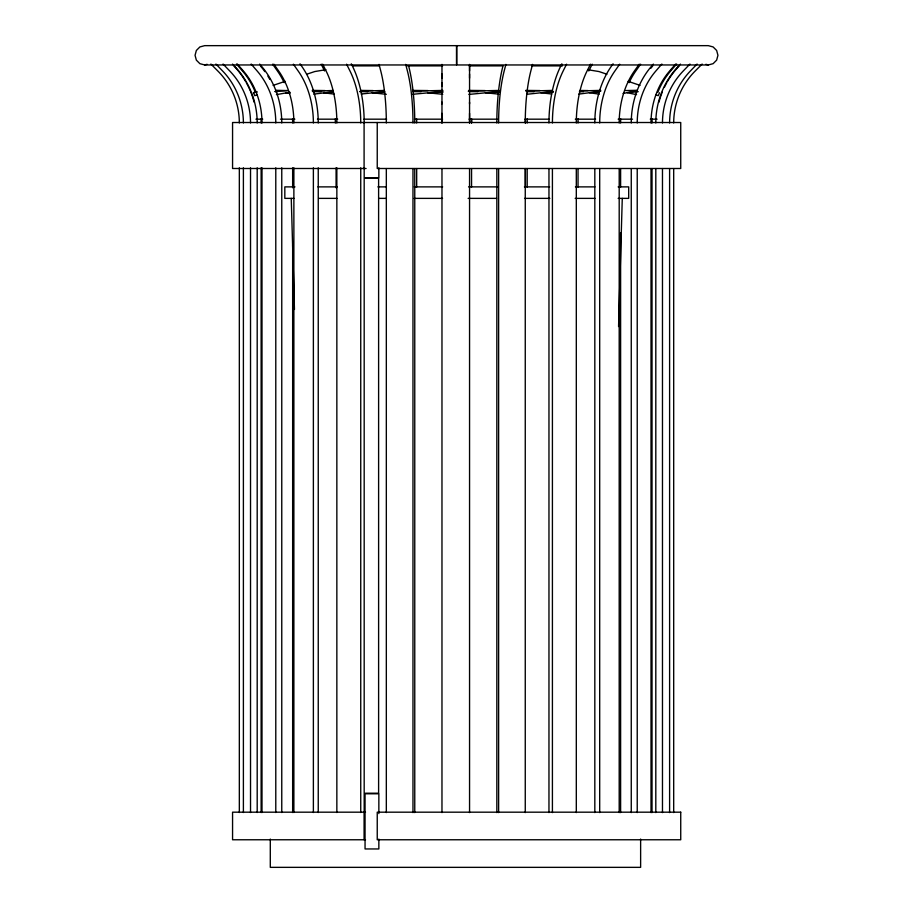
<?xml version="1.0" encoding="UTF-8"?>
<svg xmlns="http://www.w3.org/2000/svg" width="913" height="913" viewBox="0 0 913 913"><rect width="100%" height="100%" fill="white"/><g stroke="black" fill="none" stroke-linecap="round" stroke-linejoin="round"><path stroke-width="1.37" d="M441.972 113.36L441.972 122.97L441.972 102.142M441.972 103.922L441.972 82.729M441.972 78.187L441.972 64.389M469.556 113.36L469.556 122.97L469.556 102.142M469.556 103.922L469.556 73.987M469.556 70.952L469.556 64.389M471.553 119.021L471.553 122.97L471.553 118.85M618.569 326.546L622.278 198.372M505.893 64.389L504.193 70.952A73.565 19.036 -90 0 0 498.624 122.97M532.541 64.389L530.841 70.952A73.565 19.036 -90 0 0 525.26 122.97M659.506 92.761L658.227 95.682L655.911 94.712M561.872 63.819L560.753 66.067A80.458 40.229 90 0 0 548.964 122.97M566.562 64.195L563.184 70.952A73.565 36.782 -90 0 0 552.422 122.97M590.46 64.195L587.082 70.952A73.565 36.782 -90 0 0 576.308 122.97M588.805 70.952L592.183 64.195M613.068 63.819L611.482 66.067A80.458 56.891 90 0 0 594.82 122.97M619.699 64.195L614.928 70.952A73.565 52.018 -90 0 0 599.693 122.97M639.214 64.195L634.432 70.952A73.565 52.018 -90 0 0 619.197 122.97M640.618 64.195L635.847 70.952A73.565 52.018 90 0 0 629.114 82.672M653.377 64.104L651.665 66.067A80.458 69.685 90 0 0 631.26 122.97M661.857 64.058L655.888 70.952A73.565 63.705 -90 0 0 637.228 122.97M675.654 64.058L669.686 70.952A73.565 63.705 -90 0 0 651.026 122.97M676.647 64.058L670.678 70.952A73.565 63.705 90 0 0 657.828 92.293M680.47 64.104L678.576 66.067A80.458 77.719 90 0 0 655.808 122.97M689.943 64.058L683.278 70.952A73.565 71.054 -90 0 0 662.473 122.97M697.076 64.058L690.422 70.952A73.565 71.054 -90 0 0 669.606 122.97M702.131 64.058L695.238 70.952A73.565 73.565 0 0 0 673.691 122.97M257.089 94.712L254.773 95.682L253.494 92.761L255.914 91.505M273.113 85.365L285.21 81.348M306.711 74.227L314.78 71.545L325.907 69.685M456.785 45.65L456.785 64.96L708.305 64.96L713.121 63.67L716.648 60.132L717.938 55.305L716.648 50.477L713.121 46.94L708.305 45.65L204.695 45.65L199.879 46.94L196.352 50.477L195.062 55.305L196.352 60.132L199.879 63.67L204.695 64.96L207.103 64.309M637.354 90.535L623.088 93.491M253.494 92.761L257.375 91.939M276.434 94.621L289.9 92.224M313.718 94.119L333.165 91.791M600.743 91.22L578.728 94.13M361.286 93.993L384.738 91.631M526.664 94.301L553.483 91.437M412.665 94.29L442.748 91.448M468.883 94.427L499.149 91.505M638.233 91.665L627.277 92.761L636.566 94.621M275.327 91.608L287.561 90.57L275.703 90.296M599.133 92.167L589.433 92.761L599.282 94.119M289.935 92.521L285.723 92.761L289.912 93.491M312.372 91.277L333.211 90.467M553.312 92.179L540.827 92.761L551.714 93.993M579.675 90.958L600.731 90.376M333.462 92.316L323.567 92.761L334.272 94.13M360.35 91.129L384.453 90.444M499.377 92.202L485.385 92.761L498.977 94.153M525.934 91.129L552.331 90.421M384.715 92.27L372.173 92.761L386.336 94.301M412.585 91.174L442.896 90.41M443.033 92.167L427.615 92.761L442.748 94.29M468.255 91.209L498.989 90.421M625.439 90.57L637.297 90.296M204.695 64.96L456.5 64.96L456.5 45.65M352.623 65.873L379.386 65.873M407.449 65.873L442.588 65.873M469.191 65.873L502.846 65.873M531.571 65.873L562.419 65.873M255.914 119.181L262.727 119.181M280.462 119.181L294.842 119.181M317.404 119.181L337.696 119.181M363.956 119.181L386.644 119.181M414.445 119.181L442.577 119.181M469.031 119.181L497.151 119.181M524.941 119.181L549.044 119.181M575.304 119.181L595.596 119.181M618.158 119.181L632.538 119.181M650.273 119.181L657.086 119.181M366.079 168.494L232.564 168.494L232.564 122.513L680.733 122.513L680.733 168.494L377.24 168.494L377.24 122.513M365.052 177.693L378.849 177.693L378.849 167.787M365.291 178.263L378.61 178.263L378.61 793.214L365.291 793.214M294.99 186.88L284.822 186.88L284.822 198.372L294.032 198.372M317.907 186.88L337.308 186.88M377.879 186.88L386.29 186.88M414.228 186.88L442.645 186.88M468.563 186.88L497.699 186.88M524.416 186.88L549.672 186.88M575.43 186.88L594.934 186.88M618.147 186.88L628.692 186.88L628.692 198.372L618.147 198.372M318.591 198.372L336.931 198.372M379.043 198.372L386.165 198.372M414.137 198.372L442.554 198.372M468.129 198.372L496.546 198.372M524.553 198.372L549.854 198.372M575.179 198.372L594.934 198.372M365.52 812.182L232.564 812.182L232.564 839.766L365.52 839.766M526.904 91.654L533.979 91.711M469.316 91.631L477.864 91.699M412.744 91.631L421.076 91.699M579.401 91.677L583.475 91.722M359.585 91.631L367.848 91.711M525.705 90.41L539.925 90.57M468.746 90.398L485.077 90.57M412.619 90.398L427.923 90.57M312.691 91.608L321.193 91.711M579.789 90.467L588.006 90.57M360.669 90.421L373.075 90.57M312.269 90.376L324.994 90.57M274.881 91.528L277.541 91.574M588.04 69.765L598.951 71.545L606.917 74.227M705.897 64.309L708.305 64.96M628.133 81.348L640.07 85.365M210.892 64.058L217.785 70.952A73.565 73.565 0 0 1 239.332 122.97M232.53 64.104L234.424 66.067A80.458 77.719 -90 0 1 257.192 122.97M223.057 64.058L229.722 70.952A73.565 71.054 90 0 1 250.527 122.97M215.924 64.058L222.578 70.952A73.565 71.054 90 0 1 243.394 122.97M259.646 64.104L261.346 66.067A80.458 69.685 -90 0 1 281.763 122.97M251.155 64.058L257.124 70.952A73.565 63.705 90 0 1 275.783 122.97M237.369 64.058L243.337 70.952A73.565 63.705 90 0 1 261.997 122.97M236.501 64.058L242.47 70.952A73.565 63.705 -90 0 1 255.332 92.293M300 63.819L301.587 66.067A80.458 56.891 -90 0 1 318.249 122.97M293.37 64.195L298.14 70.952A73.565 52.018 90 0 1 313.376 122.97M273.866 64.195L278.636 70.952A73.565 52.018 90 0 1 293.872 122.97M272.645 64.195L277.415 70.952A73.565 52.018 -90 0 1 284.148 82.672M351.277 63.819L352.407 66.067A80.458 40.229 -90 0 1 364.184 122.97M346.586 64.195L349.964 70.952A73.565 36.782 90 0 1 360.738 122.97M322.7 64.195L326.078 70.952A73.565 36.782 90 0 1 336.851 122.97M321.205 64.195L324.583 70.952M405.703 64.389L407.403 70.952A73.565 19.036 -90 0 1 412.973 122.97M379.055 64.389L380.755 70.952A73.565 19.036 -90 0 1 386.325 122.97M291.247 198.372L294.454 309.461M673.691 168.563L673.691 812.593M669.606 168.563L669.606 812.593M662.473 168.563L662.473 812.593M655.808 168.563L655.808 812.593M652.019 168.563L652.019 812.593M651.026 168.563L651.026 812.593M640.629 839.058L640.629 867.35L270.294 867.35L270.294 839.058M637.228 168.563L637.228 812.593M631.26 168.563L631.26 812.593M620.612 168.563L620.612 187.085M620.612 232.678L620.612 812.593M619.197 168.563L619.197 812.593M599.693 168.563L599.693 812.593M594.82 168.563L594.82 812.593M578.032 168.563L578.032 187.085M576.308 168.563L576.308 812.593M552.411 168.563L552.411 812.593M548.964 168.563L548.964 812.593M527.189 168.563L527.189 187.085M525.409 168.563L525.409 187.085M525.26 168.563L525.26 812.593M498.624 168.563L498.624 812.593M496.832 168.563L496.832 812.593M471.553 168.563L471.553 187.085M469.556 66.067L469.556 78.187M469.556 168.563L469.556 812.593M441.972 73.987L441.972 86.187M441.972 168.563L441.972 812.593M416.682 168.563L416.682 187.085M414.764 168.563L414.764 812.593M412.973 168.563L412.973 812.593M386.325 168.563L386.325 812.593M378.849 813.586L378.849 793.785L365.052 793.785L365.052 848.953L378.849 848.953L378.849 839.058M364.184 167.821L364.184 812.524M364.093 122.513L364.093 168.494M364.093 812.182L364.093 839.766M360.738 167.821L360.738 812.524M336.851 167.821L336.851 812.524M336.087 167.821L336.087 187.793M318.249 167.821L318.249 812.524M313.376 167.821L313.376 812.524M293.872 167.821L293.872 812.524M292.651 167.821L292.651 187.793M292.651 244.844L292.651 812.524M281.763 167.821L281.763 812.524M275.783 167.821L275.783 812.524M261.997 167.821L261.997 812.524M261.129 167.821L261.129 812.524M257.192 167.821L257.192 812.524M250.527 167.821L250.527 812.524M243.394 167.821L243.394 812.524M239.332 167.821L239.332 812.524M233.979 66.067A80.458 77.719 90 0 1 245.688 81.599M246.327 82.729A80.458 77.719 90 0 1 250.333 90.969M250.824 92.179A80.458 77.719 90 0 1 254.099 102.142M335.299 118.838A73.565 36.782 -90 0 1 335.356 122.97M261.027 118.838A73.565 63.705 -90 0 1 261.129 122.97M260.49 66.067A80.458 69.685 90 0 1 264.873 71.636M267.851 76.099A80.458 69.685 90 0 1 269.78 79.363M292.571 118.838A73.565 52.018 -90 0 1 292.651 122.97M496.832 122.97A80.458 20.828 90 0 1 502.937 66.067M578.032 122.97A73.565 36.782 90 0 1 578.089 118.838M620.612 122.97A73.565 52.018 90 0 1 620.692 118.838M408.659 66.067A80.458 20.828 -90 0 1 414.764 122.97M525.409 122.97A80.458 20.828 -90 0 1 525.432 119.021M527.189 122.97A73.565 19.036 90 0 1 527.223 118.838M652.019 122.97A73.565 63.705 90 0 1 652.122 118.838M650.855 68.235A80.458 69.685 90 0 1 652.669 66.067M658.969 102.142A80.458 77.719 90 0 1 662.245 92.179M664.344 87.374A80.458 77.719 90 0 1 666.741 82.729M667.38 81.599A80.458 77.719 90 0 1 679.089 66.067M416.659 119.021A80.458 20.828 -90 0 1 416.682 122.97M680.733 812.182L377.24 812.182L377.24 839.766L680.733 839.766L680.733 812.182"/></g></svg>
